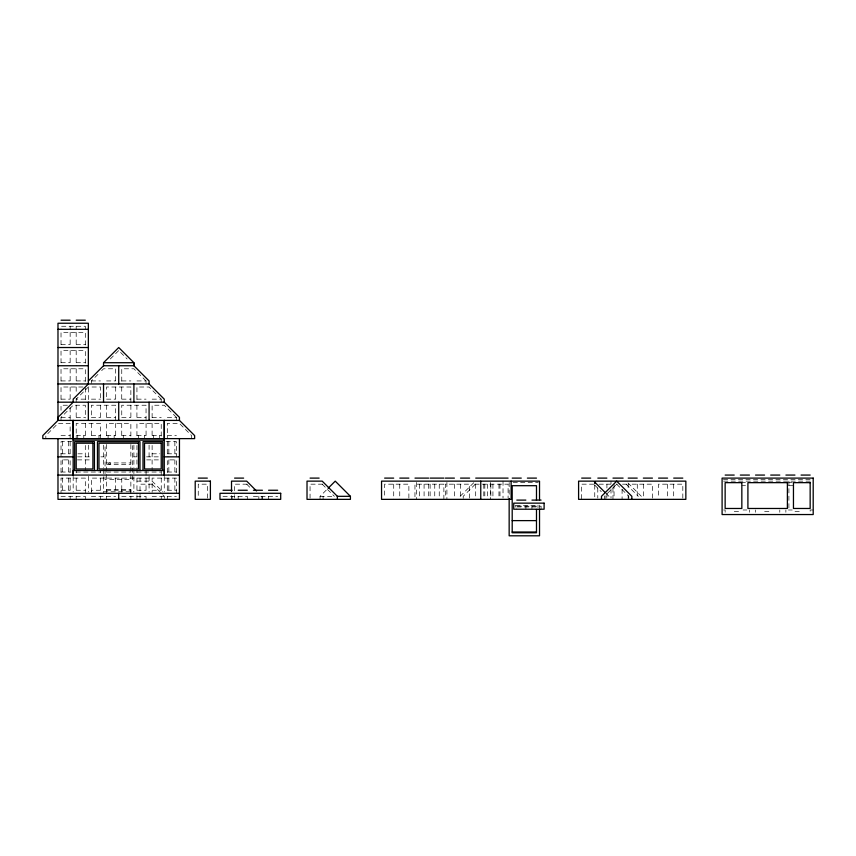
<?xml version="1.0" encoding="UTF-8"?>
<svg xmlns="http://www.w3.org/2000/svg" width="856" height="856" viewBox="0 0 856 856"><rect width="100%" height="100%" fill="white"/><g stroke="black" fill="none" stroke-linecap="round" stroke-linejoin="round"><path stroke-width="0.64" stroke-dasharray="4.28 3.21" d="M110.306 358.974L118.717 350.564M97.926 374.393L91.389 380.931L91.389 383.97M101.661 370.659L103.533 368.786L115.678 368.786L115.678 383.97M61.022 420.414L61.022 417.375L73.167 405.23L85.311 405.23L85.311 417.878M320.048 499.358L320.048 496.32L327.195 489.183M460.164 496.32L475.348 481.136M475.348 484.175L463.203 496.32L463.203 499.358M615.732 485.117L604.518 496.32L604.518 499.358M515.751 507.084L515.751 505.308M61.054 344.497L70.096 344.497M76.205 344.497L85.311 344.497M61.054 362.709L70.096 362.709M76.205 362.709L85.311 362.709M61.054 380.931L70.096 380.931M76.205 380.931L85.311 380.931M91.421 380.931L100.462 380.931M106.604 380.931L115.646 380.931M121.755 380.931L130.861 380.931M136.971 380.931L146.012 380.931L146.044 383.97M61.054 399.153L70.096 399.153M85.311 399.153L76.205 399.153L88.35 387.008L100.494 387.008L100.494 399.656M91.421 399.153L100.462 399.153M106.572 399.153L115.678 399.153M121.787 399.153L130.829 399.153M136.939 399.153L146.044 399.153M152.154 399.153L161.196 399.153L161.228 402.192M67.41 405.23L61.022 405.23L61.022 410.291M61.054 417.375L70.096 417.375M76.238 417.375L85.279 417.375M91.389 417.375L100.494 417.375M106.604 417.375L115.646 417.375M121.755 417.375L130.861 417.375M136.971 417.375L146.012 417.375M152.122 417.375L161.228 417.375M167.337 417.375L176.379 417.375L176.411 420.414M61.022 435.586L70.128 435.586M76.205 435.586L85.311 435.586M91.421 435.586L100.462 435.586M106.572 435.586L115.678 435.586M121.755 435.586L130.861 435.586M136.939 435.586L146.044 435.586M152.154 435.586L161.196 435.586M167.305 435.586L176.411 435.586M71.936 441.664L61.022 441.664L61.022 456.847M166.053 441.664L176.411 441.664L176.411 456.847M61.022 453.808L70.128 453.808M77.971 453.808L85.279 453.808M152.122 453.808L159.804 453.808M167.305 453.808L176.411 453.808M77.639 456.847L90.875 456.847M100.89 456.847L103.533 456.847M133.9 456.847L136.543 456.847M146.547 456.847L159.804 456.847M77.479 459.886L91.549 459.886M146.633 459.886L159.954 459.886M106.572 462.925L130.861 462.925M106.572 464.444L130.861 464.444M61.022 472.031L70.128 472.031M76.205 472.031L100.462 472.031M106.572 472.031L130.829 472.031M136.939 472.031L161.196 472.031M167.305 472.031L176.411 472.031M149.094 478.108L91.389 478.108L91.389 492.018M723.427 479.628L811.884 479.628M136.981 481.136L152.165 481.136L162.886 491.858M723.62 481.136L811.681 481.136M513.119 482.656L538.21 482.656M741.842 482.656L745.48 482.656M788.601 482.656L792.249 482.656M152.636 484.175L140.02 484.175L140.02 499.358M247.17 484.175L234.555 484.175L234.555 494.297M322.669 484.175L310.054 484.175L310.054 498.096M474.877 484.175L508.09 484.175L508.09 498.096M593.775 484.175L581.62 484.175L581.62 499.358M599.072 484.175L611.163 484.175M616.202 484.175L617.133 484.175M622.537 484.175L626.656 484.175M741.842 485.694L745.48 485.694M788.601 485.694L793.458 485.694M106.572 489.493L130.861 489.493M61.054 490.253L70.096 490.253M76.205 490.253L85.311 490.253M100.462 490.253L91.421 490.253L91.421 492.275M106.572 490.253L130.861 490.253L130.829 492.275M136.939 490.253L146.044 490.253M152.154 490.253L161.196 490.253M167.305 490.253L176.411 490.253M103.533 491.772L133.9 491.772M61.022 496.32L85.311 496.32L85.311 499.358M91.389 496.32L115.678 496.32M121.755 496.32L146.044 496.32L146.044 499.358M152.122 496.32L176.411 496.32M223.009 496.32L247.298 496.32L247.298 499.358M253.376 496.32L277.665 496.32M320.048 496.32L334.589 496.32M515.922 505.436L536.487 505.436L536.487 506.955L513.472 506.955M723.62 509.983L725.139 509.983L725.139 512.263M743.04 509.983L746.871 509.983M788.43 509.983L792.26 509.983M813.2 509.983L810.161 509.983L810.161 512.263M734.266 511.503L740.301 511.503M764.633 511.503L770.668 511.503M794.999 511.503L801.034 511.503M627.972 482.923L641.369 496.32M626.185 484.175L638.33 496.32M616.662 484.175L628.818 496.32L628.818 499.358M606.273 493.645L608.958 496.32M594.706 485.117L601.244 491.654M322.198 484.175L334.343 496.32M120.589 352.437L127.127 358.974M146.044 380.931L133.9 368.786L121.755 368.786L121.755 383.97M246.699 484.175L250.434 487.92M161.228 399.153L149.083 387.008L136.939 387.008L136.939 402.192M176.411 417.375L164.266 405.23L152.122 405.23L152.122 420.414M152.165 484.175L164.309 496.32L164.309 499.358M788.911 481.136L788.911 509.983M785.872 509.983L785.872 512.263M779.795 509.983L779.795 512.263M755.506 509.983L755.506 512.263M749.428 509.983L749.428 512.263M682.821 498.096L682.821 484.175L658.521 484.175L658.521 498.096M673.693 484.175L673.693 499.358M667.648 484.175L667.648 498.096M652.454 498.096L652.454 484.175L628.154 484.175L628.154 490.499M643.327 484.175L643.327 499.358M637.281 484.175L637.281 498.096M628.154 495.56L628.154 499.358M622.087 489.236L622.087 499.358M614.041 484.175L614.041 498.096M612.96 487.974L612.96 499.358M611.002 481.136L611.002 483.747M611.002 488.947L611.002 498.064M606.915 484.175L606.915 487.974M606.915 493.035L606.915 499.358M605.92 496.32L605.92 499.358M597.788 487.974L597.788 498.096M594.749 485.042L594.749 498.064M541.067 509.213L541.067 506.185L516.778 506.185L516.778 509.213M539.526 505.136L539.526 507.811M538.007 505.115L538.007 507.736M531.94 506.185L531.94 509.213M525.905 506.185L525.905 509.213M509.16 482.474L509.16 497.218M503.018 481.136L503.018 498.064M499.979 484.175L499.979 498.096M498.962 484.175L498.962 499.358M492.928 484.175L492.928 499.358M490.852 484.175L490.852 499.358M490.531 482.442L490.531 499.358M487.492 484.175L487.492 499.358M484.817 484.175L484.817 499.358M483.8 484.175L483.8 498.096M475.69 484.175L475.69 498.096M469.612 498.096L469.612 484.175L445.323 484.175L445.323 498.096M460.485 484.175L460.485 499.358M454.45 484.175L454.45 498.096M446.907 482.442L446.907 499.358M443.879 499.358L443.879 484.175L414.957 484.175L414.957 498.096M439.246 484.175L439.246 498.096M434.752 484.175L434.752 498.096M430.119 484.175L430.119 499.358M428.706 484.175L428.706 498.096M424.084 484.175L424.084 498.096M419.579 484.175L419.579 498.096M416.551 482.442L416.551 499.358M408.879 498.096L408.879 484.175L384.59 484.175L384.59 498.096M399.752 484.175L399.752 499.358M393.717 484.175L393.717 499.358M323.087 496.32L323.087 499.358M268.538 496.32L268.538 499.358M262.503 496.32L262.503 499.358M261.882 496.32L261.882 499.358M258.844 496.32L258.844 499.358M238.171 496.32L238.171 499.358M234.555 495.56L234.555 498.096M232.137 496.32L232.137 499.358M231.516 495.453L231.516 499.358M207.355 498.096L207.355 484.175L198.25 484.175L198.25 498.096M191.594 438.625L191.594 435.586L179.45 423.442L167.305 423.442L167.305 438.625M176.411 472.533L176.411 459.886L167.305 459.886L167.305 475.069M176.411 493.291L176.411 478.108L152.122 478.108L152.154 492.275M174.87 441.664L174.87 454.322M174.87 459.886L174.87 472.533M174.87 478.108L174.87 493.291M168.835 441.664L168.835 456.847M168.835 459.886L168.835 475.069M168.835 478.108L168.835 493.291M167.284 441.664L167.305 456.847M167.284 478.108L167.284 493.291M167.348 496.32L167.284 499.358M164.266 476.364L164.266 491.986M161.228 436.1L161.228 423.442L136.939 423.442L136.939 436.1M161.228 471.271L161.228 475.069M161.249 478.108L161.249 493.291M161.249 496.32L161.249 499.358M159.708 435.586L159.708 438.625M153.652 435.586L153.652 438.625M152.101 423.442L152.101 438.625M152.122 445.462L152.122 456.847M152.101 459.886L152.101 470.008M149.083 445.131L149.083 456.847M149.083 476.364L149.083 491.986M146.044 420.414L146.044 405.23L121.755 405.23L121.755 417.878M146.066 423.442L146.066 436.1M146.066 471.271L146.066 475.069M146.044 478.108L146.044 492.275M144.514 435.586L144.514 438.625M140.052 478.108L140.052 481.136M138.469 435.586L138.469 438.625M136.917 405.23L136.917 417.878M136.939 445.462L136.939 456.847M136.939 459.886L136.939 467.472M136.939 468.746L136.939 472.533M136.939 478.108L136.981 494.158M136.981 495.453L136.917 499.358M133.9 445.131L133.9 467.954M133.9 469.27L133.9 491.986M132.38 445.591L132.38 479.628L105.053 479.628L105.053 445.591M130.861 402.192L130.861 387.008L106.572 387.008L106.572 399.656M130.882 405.23L130.882 417.878M130.861 436.1L130.861 423.442L106.572 423.442L106.572 438.625M130.861 444.499L130.861 493.291M130.882 496.32L130.882 499.358M123.285 435.586L123.285 438.625M121.755 478.108L121.787 492.275M121.734 387.008L121.734 399.656M121.734 423.442L121.734 438.625M121.734 490.253L121.734 492.275M115.699 387.008L115.699 399.656M115.678 420.414L115.678 405.23L91.389 405.23L91.389 417.878M115.699 423.442L115.699 436.1M115.678 478.108L115.678 492.275M114.148 435.586L114.148 438.625M108.102 435.586L108.102 438.625M106.551 405.23L106.551 417.878M106.572 444.478L106.551 493.291M106.551 496.32L106.551 499.358M103.533 445.131L103.533 467.954M103.533 469.27L103.533 493.291M100.516 405.23L100.516 417.878M100.494 438.625L100.494 423.442L76.205 423.442L76.205 438.625M100.494 470.511L100.494 472.79M100.516 478.108L100.516 493.291M100.516 496.32L100.516 499.358M98.975 435.586L98.975 438.625M91.367 423.442L91.367 438.625M88.35 387.875L88.35 399.581M88.35 445.131L88.35 456.847M88.35 476.364L88.35 491.986M85.311 329.314L85.311 326.275L61.022 326.275L61.022 329.314M85.311 345L85.311 332.342L61.022 332.342L61.022 345M85.311 363.222L85.311 350.564L61.022 350.564L61.022 363.222M85.311 381.434L85.311 368.786L61.022 368.786L61.022 381.434M85.311 399.656L85.311 387.008L61.022 387.008L61.022 399.656M85.333 423.442L85.333 438.625M85.311 445.462L85.279 456.847M85.333 459.886L85.333 470.008M85.311 493.291L85.311 478.108L61.022 478.108L61.022 493.291M83.781 435.586L83.781 438.625M77.736 435.586L77.736 438.625M76.184 326.275L76.184 329.314M76.184 332.342L76.184 347.525M76.184 350.564L76.184 365.747M76.184 368.786L76.184 383.97M76.184 387.008L76.184 392.069M76.184 398.393L76.205 402.192M76.184 405.23L76.184 417.878M76.205 470.511L76.205 472.79M76.184 478.108L76.184 493.291M76.184 496.32L76.184 499.358M73.167 476.364L73.167 491.986M70.149 326.275L70.149 329.314M70.149 332.342L70.149 347.525M70.149 350.564L70.149 365.747M70.149 368.786L70.149 383.97M70.149 387.008L70.149 402.192M70.149 407.756L70.149 420.414M70.128 438.625L70.128 423.442L57.983 423.442L45.839 435.586L45.839 438.625M70.128 441.664L70.128 454.322M70.128 472.533L70.128 459.886L61.022 459.886L61.022 475.069M70.128 478.108L70.149 493.291M70.149 496.32L70.149 499.358M68.598 441.664L68.598 454.322M68.598 459.886L68.598 472.533M68.598 478.108L68.598 493.291M62.552 441.664L62.552 456.847M62.552 459.886L62.552 475.069M62.552 478.108L62.552 493.291M108.616 463.417C109.868 467.333 111.665 460.646 108.616 463.417"/><path stroke-width="1.28" d="M73.167 438.625L73.167 420.414L73.167 475.069L73.167 470.511L164.266 470.511L164.266 475.069L164.266 420.414L164.266 438.625M88.35 380.931L103.533 365.747L103.533 362.709L118.717 347.525L133.9 362.709L133.9 365.747L149.083 380.931L149.083 383.97L164.266 399.153L164.266 402.192L179.45 417.375L179.45 420.414L194.633 435.586L194.633 438.625L42.8 438.625L42.8 435.586L57.983 420.414L179.45 420.414M328.083 488.284L335.231 481.136L350.414 496.32L350.414 499.358L307.015 499.358L307.015 481.136L322.198 481.136L337.382 496.32L337.382 499.358M61.054 320.197L70.096 320.197M76.205 320.197L85.311 320.197M57.983 329.314L88.35 329.314M57.983 347.525L88.35 347.525M103.533 362.709L133.9 362.709L133.9 365.747L103.533 365.747M57.983 365.747L88.35 365.747M57.983 383.97L149.083 383.97M57.983 402.192L164.266 402.192M73.167 440.145L164.266 440.145M57.983 456.847L73.167 456.847M164.266 456.847L179.45 456.847M57.983 475.069L179.45 475.069M725.171 475.069L734.213 475.069M740.322 475.069L749.428 475.069M755.538 475.069L764.579 475.069M770.689 475.069L779.795 475.069M785.904 475.069L794.946 475.069M801.056 475.069L810.161 475.069M198.282 478.108L207.323 478.108M234.587 478.108L243.628 478.108M310.086 478.108L319.127 478.108M384.633 478.108L393.664 478.108M399.773 478.108L408.879 478.108M414.989 478.108L428.653 478.108M430.14 478.108L443.879 478.108M445.355 478.108L454.397 478.108M460.507 478.108L469.612 478.108M475.722 478.108L508.09 478.108M512.23 478.108L521.272 478.108M527.382 478.108L536.487 478.108M581.663 478.108L590.693 478.108M597.83 478.108L606.861 478.108M612.971 478.108L623.115 478.108M628.197 478.108L637.228 478.108M643.338 478.108L652.443 478.108M658.564 478.108L667.594 478.108M673.704 478.108L682.81 478.108M223.042 490.253L232.083 490.253M238.193 490.253L247.298 490.253M253.408 490.253L262.439 490.253M268.559 490.253L277.665 490.253M57.983 493.291L179.45 493.291M337.21 496.32L350.414 496.32M516.81 500.107L525.851 500.107M531.961 500.107L541.067 500.107M512.198 520.619L536.487 520.619M512.198 532.004L536.487 532.004M605.385 492.756L593.775 481.136L578.592 481.136L578.592 499.358L685.849 499.358L685.849 481.136L594.749 481.136L594.749 483.747M256.522 490.97L246.699 481.136L231.516 481.136L231.516 491.547M631.846 499.358L631.846 496.32L616.662 481.136L601.49 496.32L601.49 499.358M539.526 499.872L539.526 481.136L381.551 481.136L381.551 499.358L511.128 499.358L511.128 481.136M539.526 509.127L539.526 535.803L509.16 535.803L509.16 498.47M536.487 500.311L536.487 485.694L512.198 485.694L512.198 532.764L536.487 532.764L536.487 509.438M480.762 481.136L480.762 499.358M179.45 438.625L179.45 499.358L57.983 499.358L57.983 438.625M162.747 470.511L162.747 441.664L143.006 441.664L143.006 470.511M149.083 402.192L149.083 420.414M139.967 470.511L139.967 441.664L97.456 441.664L97.456 470.511M133.9 383.97L133.9 402.192M118.717 365.747L118.717 383.97M118.717 402.192L118.717 420.414M118.717 493.291L118.717 499.358M103.533 383.97L103.533 402.192M94.428 470.511L94.428 441.664L74.686 441.664L74.686 470.511M88.35 402.192L88.35 420.414M57.983 417.375L57.983 420.414L57.983 323.236L88.35 323.236L88.35 383.97L73.167 399.153L73.167 402.192L57.983 417.375M92.908 443.183L76.205 443.183L76.205 468.992L92.908 468.992L92.908 443.183M138.458 443.183L98.975 443.183L98.975 468.992L138.458 468.992L138.458 443.183M161.228 443.183L144.525 443.183L144.525 468.992L161.228 468.992L161.228 443.183M813.2 478.108L722.1 478.108L722.1 514.542L813.2 514.542L813.2 478.108M210.394 481.136L195.211 481.136L195.211 499.358L210.394 499.358L210.394 481.136M741.842 482.656L725.139 482.656L725.139 508.475L741.842 508.475L741.842 482.656M787.392 482.656L747.909 482.656L747.909 508.475L787.392 508.475L787.392 482.656M810.161 482.656L793.458 482.656L793.458 508.475L810.161 508.475L810.161 482.656M280.704 493.291L219.971 493.291L219.971 499.358L280.704 499.358L280.704 493.291M544.106 503.146L513.739 503.146L513.739 509.213L544.106 509.213L544.106 503.146"/></g></svg>
